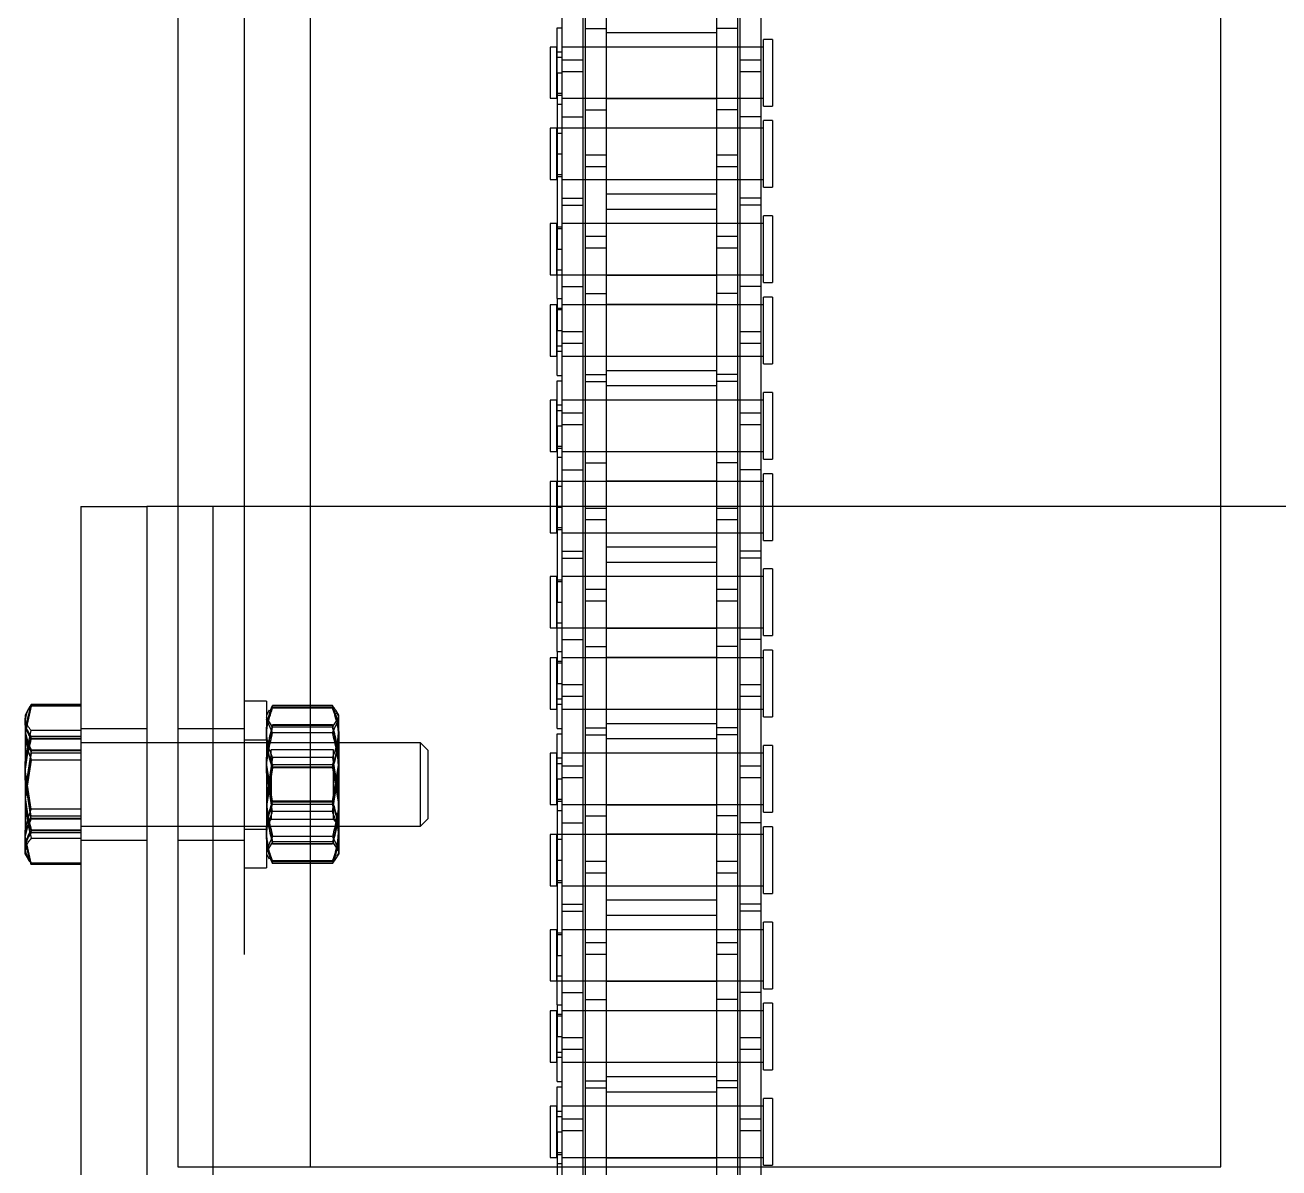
# Model space of a CAD drawing. Header units: metres. Extents: x 0 to 63075, y 0 to 44550.
# Drawn here: x 14089.6 to 14179.8, y 27410.3 to 27492.5 of the extents above; entities that cross this region are included whole.
import ezdxf

# ---------------------------------------------------------------- set-up
doc = ezdxf.new("R2010")
doc.units = ezdxf.units.M
doc.header["$LTSCALE"] = 75
doc.linetypes.add('HIDDEN2', pattern=[4.7625, 3.175, -1.5875])
for name, color, linetype in [('SDM', 7, 'Continuous'), ('SL4', 4, 'Continuous'), ('ST1', 7, 'HIDDEN2')]:
    doc.layers.add(name, color=color, linetype=linetype)

# ---------------------------------------------------------------- blocks, each defined once
blk = doc.blocks.new('A$Ca53c419a')
at = {"layer": 'SL4'}
for p, q in [((1031.507, 502.762), (1031.507, 506.316)), ((1031.53, 506.316), (1031.683, 506.355)), ((1031.53, 502.762), (1031.53, 506.316)), ((1031.62, 506.316), (1033.561, 506.763)), ((1032.023, 506.567), (1031.62, 506.316)), ((1031.62, 502.762), (1031.62, 506.316)), ((1032.012, 506.618), (1031.825, 506.51)), ((1032.263, 506.763), (1032.012, 506.618)), ((1032.263, 506.763), (1033.561, 506.763)), ((1038.322, 506.763), (1033.561, 506.763)), ((1035.501, 506.316), (1038.322, 506.763)), ((1035.501, 502.762), (1035.501, 506.316)), ((1042.024, 506.763), (1038.322, 506.763)), ((1041.143, 502.762), (1041.143, 506.316)), ((1042.263, 506.763), (1042.024, 506.763)), ((1042.513, 506.618), (1042.263, 506.763)), ((1042.7, 506.51), (1042.513, 506.618)), ((1042.801, 506.452), (1042.7, 506.51)), ((1042.905, 502.762), (1042.905, 506.316)), ((1042.995, 502.762), (1042.995, 506.316)), ((1043.018, 502.762), (1043.018, 506.316)), ((1057.263, 502.762), (957.263, 502.762)), ((1057.263, 502.762), (1057.263, 498)), ((1057.263, 498), (957.263, 498)), ((1034.263, 498), (1034.263, 495.765)), ((1040.263, 495.765), (1040.263, 498)), ((1057.263, 495.765), (1057.263, 498)), ((2334.737, 495.765), (1009.762, 495.765)), ((1009.762, 495.765), (1009.762, 486.24)), ((1004.763, 493.237), (1009.762, 493.237)), ((1009.762, 486.24), (2334.737, 486.24)), ((1009.762, 486.24), (1009.762, 420.765)), ((1009.762, 468.489), (1004.763, 468.489)), ((1009.762, 468.157), (1009.102, 468.157)), ((1009.762, 466.485), (1006.357, 466.485)), ((1009.762, 466.637), (1009.102, 466.637)), ((1009.762, 464.965), (1006.357, 464.965)), ((1009.762, 457.035), (1006.357, 457.035)), ((1009.762, 455.515), (1006.357, 455.515)), ((1009.762, 455.363), (1009.102, 455.363)), ((1009.762, 453.843), (1009.102, 453.843)), ((1009.762, 420.765), (2334.737, 420.765)), ((1057.263, 281.235), (1057.263, 420.765))]:
    blk.add_line(p, q, dxfattribs=at)
for points, knots in [([(1033.561, 506.763), (1033.607, 506.762), (1034.262, 506.756), (1034.904, 506.528), (1035.501, 506.316)], [0, 0, 0, 0, 0.070201, 1, 1, 1, 1]), ([(1038.322, 506.763), (1038.389, 506.762), (1039.342, 506.756), (1040.275, 506.528), (1041.143, 506.316)], [0, 0, 0, 0, 0.070201, 1, 1, 1, 1]), ([(1041.143, 506.316), (1041.367, 506.499), (1041.657, 506.736), (1041.955, 506.758), (1042.024, 506.763)], [0, 0, 0, 0, 0.768151, 1, 1, 1, 1]), ([(1042.024, 506.763), (1042.259, 506.706), (1042.558, 506.635), (1042.844, 506.372), (1042.905, 506.316)], [0, 0, 0, 0, 0.788999, 1, 1, 1, 1])]:
    blk.add_open_spline(points, degree=3, knots=knots, dxfattribs=at)
at = {"layer": 'ST1'}
for p, q in [((1031.507, 506.316), (1033.144, 506.763)), ((1031.744, 506.421), (1031.507, 506.316)), ((1031.512, 506.316), (1033.171, 506.763)), ((1031.512, 502.762), (1031.512, 506.316)), ((1031.842, 506.467), (1031.53, 506.316)), ((1031.683, 506.355), (1033.262, 506.763)), ((1031.825, 506.51), (1031.724, 506.452)), ((1033.382, 502.762), (1033.382, 506.316)), ((1033.798, 502.762), (1033.798, 506.316)), ((1033.943, 502.762), (1033.943, 506.316)), ((1033.989, 502.762), (1033.989, 506.316)), ((1034.78, 506.316), (1037.658, 506.763)), ((1034.78, 502.762), (1034.78, 506.316)), ((1034.831, 506.316), (1037.706, 506.763)), ((1034.831, 502.762), (1034.831, 506.316)), ((1034.995, 506.316), (1037.861, 506.763)), ((1034.995, 502.762), (1034.995, 506.316)), ((1039.024, 506.316), (1036.203, 506.763)), ((1039.53, 506.316), (1036.664, 506.763)), ((1039.694, 506.316), (1036.819, 506.763)), ((1039.745, 506.316), (1036.867, 506.763)), ((1039.024, 502.762), (1039.024, 506.316)), ((1039.53, 502.762), (1039.53, 506.316)), ((1039.694, 502.762), (1039.694, 506.316)), ((1039.745, 502.762), (1039.745, 506.316)), ((1040.536, 502.762), (1040.536, 506.316)), ((1040.582, 502.762), (1040.582, 506.316)), ((1040.727, 502.762), (1040.727, 506.316)), ((1042.905, 506.316), (1040.964, 506.763)), ((1042.995, 506.316), (1041.262, 506.763)), ((1043.013, 506.316), (1041.354, 506.763)), ((1043.018, 506.316), (1041.381, 506.763)), ((1043.013, 502.762), (1043.013, 506.316)), ((1033.262, 502.762), (1033.262, 498)), ((1034.263, 502.762), (1034.263, 498)), ((1040.263, 498), (1040.263, 502.762)), ((1041.262, 498), (1041.262, 502.762)), ((1033.262, 495.765), (1033.262, 491.003)), ((1034.263, 495.765), (1034.263, 478.317)), ((1040.263, 478.317), (1040.263, 495.765)), ((1041.262, 491.003), (1041.262, 495.765)), ((1057.263, 493.237), (1057.263, 495.765)), ((957.263, 493.237), (1057.263, 493.237)), ((1009.762, 493.237), (1057.263, 493.237)), ((1057.263, 420.765), (1057.263, 493.237)), ((2334.737, 491.003), (1009.762, 491.003)), ((1031.263, 491.003), (1031.263, 489.403)), ((1034.062, 491.003), (1034.062, 489.403)), ((1040.463, 489.403), (1040.463, 491.003)), ((1043.263, 489.403), (1043.263, 491.003)), ((1042.976, 489.403), (1031.263, 489.403)), ((1031.95, 489.137), (1031.582, 488.956)), ((1031.582, 484.649), (1031.582, 488.956)), ((1031.703, 484.649), (1031.703, 488.956)), ((1031.754, 484.649), (1031.754, 488.956)), ((1031.771, 484.649), (1031.771, 488.956)), ((1032.263, 489.403), (1031.914, 489.201)), ((1033.134, 488.956), (1032.418, 489.403)), ((1033.529, 488.956), (1032.556, 489.403)), ((1032.973, 484.649), (1032.973, 488.956)), ((1033.011, 484.649), (1033.011, 488.956)), ((1033.134, 484.649), (1033.134, 488.956)), ((1033.529, 484.649), (1033.529, 488.956)), ((1034.263, 489.403), (1034.763, 489.052)), ((1039.17, 489.052), (1034.763, 489.052)), ((1034.763, 489.052), (1034.763, 484.578)), ((1035.315, 488.956), (1038.155, 489.403)), ((1035.315, 484.649), (1035.315, 488.956)), ((1038.464, 488.956), (1035.718, 489.403)), ((1038.519, 488.956), (1035.765, 489.403)), ((1035.832, 488.956), (1038.612, 489.403)), ((1035.832, 484.649), (1035.832, 488.956)), ((1038.693, 488.956), (1035.913, 489.403)), ((1036.006, 488.956), (1038.76, 489.403)), ((1036.006, 484.649), (1036.006, 488.956)), ((1036.061, 488.956), (1038.807, 489.403)), ((1036.061, 484.649), (1036.061, 488.956)), ((1039.21, 488.956), (1036.37, 489.403)), ((1038.464, 484.649), (1038.464, 488.956)), ((1038.519, 484.649), (1038.519, 488.956)), ((1038.693, 484.649), (1038.693, 488.956)), ((1039.17, 489.052), (1039.763, 489.052)), ((1039.21, 484.649), (1039.21, 488.956)), ((1039.763, 484.578), (1039.763, 489.052)), ((1040.996, 488.956), (1041.969, 489.403)), ((1040.996, 484.649), (1040.996, 488.956)), ((1041.391, 488.956), (1042.107, 489.403)), ((1041.391, 484.649), (1041.391, 488.956)), ((1041.514, 484.649), (1041.514, 488.956)), ((1041.552, 484.649), (1041.552, 488.956)), ((1042.611, 489.201), (1042.263, 489.403)), ((1042.575, 489.137), (1042.943, 488.956)), ((1042.754, 484.649), (1042.754, 488.956)), ((1042.771, 484.649), (1042.771, 488.956)), ((1042.822, 484.649), (1042.822, 488.956)), ((1042.943, 484.649), (1042.943, 488.956)), ((1043.263, 489.403), (1042.976, 489.403)), ((1009.762, 486.24), (2334.737, 486.24)), ((1031.914, 484.404), (1032.263, 484.203)), ((1033.134, 484.649), (1032.418, 484.203)), ((1033.529, 484.649), (1032.556, 484.203)), ((1034.763, 484.578), (1034.263, 484.228)), ((1034.763, 484.578), (1039.763, 484.578)), ((1035.315, 484.649), (1038.155, 484.203)), ((1038.464, 484.649), (1035.718, 484.203)), ((1038.519, 484.649), (1035.765, 484.203)), ((1035.832, 484.649), (1038.612, 484.203)), ((1038.693, 484.649), (1035.913, 484.203)), ((1036.006, 484.649), (1038.76, 484.203)), ((1036.061, 484.649), (1038.807, 484.203)), ((1039.21, 484.649), (1036.37, 484.203)), ((1040.996, 484.649), (1041.969, 484.203)), ((1041.391, 484.649), (1042.107, 484.203)), ((1042.263, 484.203), (1042.611, 484.404)), ((1032.556, 484.203), (1032.263, 484.203)), ((1036.37, 484.203), (1032.556, 484.203)), ((1034.263, 484.228), (1039.551, 484.228)), ((1034.263, 484.228), (1034.263, 484.203)), ((1041.077, 484.203), (1036.37, 484.203)), ((1039.551, 484.228), (1040.263, 484.228)), ((1040.263, 484.203), (1040.263, 484.228)), ((1041.077, 484.203), (1042.263, 484.203)), ((1034.263, 478.317), (1040.263, 478.317)), ((1034.263, 478.317), (1034.817, 477.763)), ((1039.708, 477.763), (1040.263, 478.317)), ((1034.817, 477.763), (1039.708, 477.763)), ((1014.122, 469), (1010.432, 469)), ((1010.432, 469), (1010.432, 468.526)), ((1014.122, 468.526), (1014.122, 469)), ((1020.974, 469), (1017.284, 469)), ((1017.284, 469), (1017.284, 468.526)), ((1020.974, 468.526), (1020.974, 469)), ((1026.822, 469), (1023.132, 469)), ((1023.132, 469), (1023.132, 468.526)), ((1026.822, 468.526), (1026.822, 469)), ((1033.674, 469), (1029.984, 469)), ((1029.984, 469), (1029.984, 468.526)), ((1033.674, 468.526), (1033.674, 469)), ((1039.522, 469), (1035.832, 469)), ((1035.832, 469), (1035.832, 468.526)), ((1039.522, 468.526), (1039.522, 469)), ((1046.374, 469), (1042.684, 469)), ((1042.684, 469), (1042.684, 468.526)), ((1046.374, 468.526), (1046.374, 469)), ((1052.222, 469), (1048.532, 469)), ((1048.532, 469), (1048.532, 468.526)), ((1052.222, 468.526), (1052.222, 469)), ((1059.074, 469), (1055.384, 469)), ((1055.384, 469), (1055.384, 468.526)), ((1059.074, 468.526), (1059.074, 469)), ((1064.922, 469), (1061.232, 469)), ((1061.232, 469), (1061.232, 468.526)), ((1064.922, 468.526), (1064.922, 469)), ((1071.774, 469), (1068.084, 469)), ((1068.084, 469), (1068.084, 468.526)), ((1071.774, 468.526), (1071.774, 469)), ((1077.622, 469), (1073.932, 469)), ((1073.932, 469), (1073.932, 468.526)), ((1077.622, 468.526), (1077.622, 469)), ((1084.474, 469), (1080.784, 469)), ((1080.784, 469), (1080.784, 468.526)), ((1084.474, 468.526), (1084.474, 469)), ((1090.322, 469), (1086.632, 469)), ((1086.632, 469), (1086.632, 468.526)), ((1090.322, 468.526), (1090.322, 469)), ((1012.277, 468.489), (1009.762, 468.489)), ((1018.197, 468.157), (1009.762, 468.157)), ((1009.981, 468.157), (1009.981, 468.489)), ((1010.432, 468.526), (1014.122, 468.526)), ((1010.432, 468.157), (1010.432, 466.637)), ((1010.432, 468.157), (1010.432, 453.659)), ((1010.658, 468.489), (1010.658, 468.157)), ((1010.801, 468.526), (1010.801, 468.157)), ((1012.277, 468.489), (1012.277, 468.157)), ((1012.277, 468.489), (1015.508, 468.489)), ((1012.349, 466.637), (1012.349, 468.157)), ((1013.209, 468.157), (1013.209, 466.637)), ((1013.384, 468.489), (1013.384, 468.157)), ((1013.753, 468.157), (1013.753, 468.526)), ((1014.122, 466.637), (1014.122, 468.157)), ((1014.122, 453.659), (1014.122, 468.157)), ((1015.508, 468.489), (1015.508, 468.157)), ((1015.898, 468.489), (1015.898, 468.157)), ((1015.898, 468.489), (1019.129, 468.489)), ((1017.284, 468.526), (1020.974, 468.526)), ((1017.284, 468.157), (1017.284, 466.637)), ((1017.284, 468.157), (1017.284, 453.659)), ((1017.653, 468.526), (1017.653, 468.157)), ((1018.022, 468.489), (1018.022, 468.157)), ((1019.057, 468.157), (1018.197, 468.157)), ((1018.197, 466.637), (1018.197, 468.157)), ((1028.152, 468.157), (1019.057, 468.157)), ((1019.057, 468.157), (1019.057, 466.637)), ((1019.129, 468.489), (1019.129, 468.157)), ((1021.425, 468.489), (1019.129, 468.489)), ((1020.605, 468.157), (1020.605, 468.526)), ((1020.748, 468.489), (1020.748, 468.157)), ((1020.974, 466.637), (1020.974, 468.157)), ((1020.974, 453.659), (1020.974, 468.157)), ((1021.425, 468.489), (1024.977, 468.489)), ((1021.425, 468.489), (1021.425, 468.157)), ((1022.304, 468.157), (1022.304, 466.637)), ((1023.132, 468.526), (1026.822, 468.526)), ((1023.132, 468.489), (1023.132, 466.637)), ((1023.132, 468.157), (1023.132, 453.659)), ((1023.501, 468.526), (1023.501, 468.157)), ((1024.977, 468.489), (1024.977, 468.157)), ((1037.677, 468.489), (1024.977, 468.489)), ((1026.453, 468.157), (1026.453, 468.526)), ((1026.596, 468.489), (1026.596, 468.157)), ((1026.822, 466.637), (1026.822, 468.157)), ((1026.822, 453.659), (1026.822, 468.157)), ((1028.152, 468.157), (1028.152, 466.637)), ((1034.502, 468.157), (1028.152, 468.157)), ((1028.654, 468.157), (1028.654, 466.637)), ((1029.984, 468.526), (1033.674, 468.526)), ((1029.984, 468.157), (1029.984, 466.637)), ((1029.984, 468.157), (1029.984, 453.659)), ((1030.21, 468.489), (1030.21, 468.157)), ((1030.353, 468.526), (1030.353, 468.157)), ((1031.829, 468.489), (1031.829, 468.157)), ((1033.305, 468.157), (1033.305, 468.526)), ((1033.674, 466.637), (1033.674, 468.489)), ((1033.674, 453.659), (1033.674, 468.157)), ((1034.502, 468.157), (1034.502, 466.637)), ((1043.597, 468.157), (1034.502, 468.157)), ((1035.381, 468.157), (1035.381, 468.489)), ((1035.832, 468.526), (1039.522, 468.526)), ((1035.832, 468.157), (1035.832, 466.637)), ((1035.832, 468.157), (1035.832, 453.659)), ((1036.058, 468.489), (1036.058, 468.157)), ((1036.201, 468.526), (1036.201, 468.157)), ((1037.677, 468.489), (1037.677, 468.157)), ((1037.677, 468.489), (1040.908, 468.489)), ((1037.749, 466.637), (1037.749, 468.157)), ((1038.609, 468.157), (1038.609, 466.637)), ((1038.784, 468.489), (1038.784, 468.157)), ((1039.153, 468.157), (1039.153, 468.526)), ((1039.522, 466.637), (1039.522, 468.157)), ((1039.522, 453.659), (1039.522, 468.157)), ((1040.908, 468.489), (1040.908, 468.157)), ((1041.298, 468.489), (1041.298, 468.157)), ((1041.298, 468.489), (1044.529, 468.489)), ((1042.684, 468.526), (1046.374, 468.526)), ((1042.684, 468.157), (1042.684, 466.637)), ((1042.684, 468.157), (1042.684, 453.659)), ((1043.053, 468.526), (1043.053, 468.157)), ((1043.422, 468.489), (1043.422, 468.157)), ((1044.457, 468.157), (1043.597, 468.157)), ((1043.597, 466.637), (1043.597, 468.157)), ((1053.552, 468.157), (1044.457, 468.157)), ((1044.457, 468.157), (1044.457, 466.637)), ((1044.529, 468.489), (1044.529, 468.157)), ((1046.825, 468.489), (1044.529, 468.489)), ((1046.005, 468.157), (1046.005, 468.526)), ((1046.148, 468.489), (1046.148, 468.157)), ((1046.374, 466.637), (1046.374, 468.157)), ((1046.374, 453.659), (1046.374, 468.157)), ((1046.825, 468.489), (1050.377, 468.489)), ((1046.825, 468.489), (1046.825, 468.157)), ((1047.704, 468.157), (1047.704, 466.637)), ((1048.532, 468.526), (1052.222, 468.526)), ((1048.532, 468.489), (1048.532, 466.637)), ((1048.532, 468.157), (1048.532, 453.659)), ((1048.901, 468.526), (1048.901, 468.157)), ((1050.377, 468.489), (1050.377, 468.157)), ((1063.077, 468.489), (1050.377, 468.489)), ((1051.853, 468.157), (1051.853, 468.526)), ((1051.996, 468.489), (1051.996, 468.157)), ((1052.222, 466.637), (1052.222, 468.157)), ((1052.222, 453.659), (1052.222, 468.157)), ((1053.552, 468.157), (1053.552, 466.637)), ((1059.902, 468.157), (1053.552, 468.157)), ((1054.054, 468.157), (1054.054, 466.637)), ((1055.384, 468.526), (1059.074, 468.526)), ((1055.384, 468.157), (1055.384, 466.637)), ((1055.384, 468.157), (1055.384, 453.659)), ((1055.61, 468.489), (1055.61, 468.157)), ((1055.753, 468.526), (1055.753, 468.157)), ((1057.229, 468.489), (1057.229, 468.157)), ((1058.705, 468.157), (1058.705, 468.526)), ((1059.074, 466.637), (1059.074, 468.489)), ((1059.074, 453.659), (1059.074, 468.157)), ((1059.902, 468.157), (1059.902, 466.637)), ((1068.997, 468.157), (1059.902, 468.157)), ((1060.781, 468.157), (1060.781, 468.489)), ((1061.232, 468.526), (1064.922, 468.526)), ((1061.232, 468.157), (1061.232, 466.637)), ((1061.232, 468.157), (1061.232, 453.659)), ((1061.458, 468.489), (1061.458, 468.157)), ((1061.601, 468.526), (1061.601, 468.157)), ((1063.077, 468.489), (1063.077, 468.157)), ((1063.077, 468.489), (1066.308, 468.489)), ((1063.149, 466.637), (1063.149, 468.157)), ((1064.009, 468.157), (1064.009, 466.637)), ((1064.184, 468.489), (1064.184, 468.157)), ((1064.553, 468.157), (1064.553, 468.526)), ((1064.922, 466.637), (1064.922, 468.157)), ((1064.922, 453.659), (1064.922, 468.157)), ((1066.308, 468.489), (1066.308, 468.157)), ((1066.698, 468.489), (1066.698, 468.157)), ((1066.698, 468.489), (1069.929, 468.489)), ((1068.084, 468.526), (1071.774, 468.526)), ((1068.084, 468.157), (1068.084, 466.637)), ((1068.084, 468.157), (1068.084, 453.659)), ((1068.453, 468.526), (1068.453, 468.157)), ((1068.822, 468.489), (1068.822, 468.157)), ((1069.857, 468.157), (1068.997, 468.157)), ((1068.997, 466.637), (1068.997, 468.157)), ((1078.952, 468.157), (1069.857, 468.157)), ((1069.857, 468.157), (1069.857, 466.637)), ((1069.929, 468.489), (1069.929, 468.157)), ((1072.225, 468.489), (1069.929, 468.489)), ((1071.405, 468.157), (1071.405, 468.526)), ((1071.548, 468.489), (1071.548, 468.157)), ((1071.774, 466.637), (1071.774, 468.157)), ((1071.774, 453.659), (1071.774, 468.157)), ((1072.225, 468.489), (1075.777, 468.489)), ((1072.225, 468.489), (1072.225, 468.157)), ((1073.104, 468.157), (1073.104, 466.637)), ((1073.932, 468.526), (1077.622, 468.526)), ((1073.932, 468.489), (1073.932, 466.637)), ((1073.932, 468.157), (1073.932, 453.659)), ((1074.301, 468.526), (1074.301, 468.157)), ((1075.777, 468.489), (1075.777, 468.157)), ((1088.477, 468.489), (1075.777, 468.489)), ((1077.253, 468.157), (1077.253, 468.526)), ((1077.396, 468.489), (1077.396, 468.157)), ((1077.622, 466.637), (1077.622, 468.157)), ((1077.622, 453.659), (1077.622, 468.157)), ((1078.952, 468.157), (1078.952, 466.637)), ((1085.302, 468.157), (1078.952, 468.157)), ((1079.454, 468.157), (1079.454, 466.637)), ((1080.784, 468.526), (1084.474, 468.526)), ((1080.784, 468.157), (1080.784, 466.637)), ((1080.784, 468.157), (1080.784, 453.659)), ((1081.01, 468.489), (1081.01, 468.157)), ((1081.153, 468.526), (1081.153, 468.157)), ((1082.629, 468.489), (1082.629, 468.157)), ((1084.105, 468.157), (1084.105, 468.526)), ((1084.474, 466.637), (1084.474, 468.489)), ((1084.474, 453.659), (1084.474, 468.157)), ((1085.302, 468.157), (1085.302, 466.637)), ((1094.397, 468.157), (1085.302, 468.157)), ((1086.181, 468.157), (1086.181, 468.489)), ((1086.632, 468.526), (1090.322, 468.526)), ((1086.632, 468.157), (1086.632, 466.637)), ((1086.632, 468.157), (1086.632, 453.659)), ((1086.858, 468.489), (1086.858, 468.157)), ((1087.001, 468.526), (1087.001, 468.157)), ((1088.477, 468.489), (1088.477, 468.157)), ((1088.477, 468.489), (1091.708, 468.489)), ((1088.549, 466.637), (1088.549, 468.157)), ((1089.409, 468.157), (1089.409, 466.637)), ((1089.584, 468.489), (1089.584, 468.157)), ((1089.953, 468.157), (1089.953, 468.526)), ((1090.322, 466.637), (1090.322, 468.157)), ((1090.322, 453.659), (1090.322, 468.157)), ((1091.708, 468.489), (1091.708, 468.157)), ((1018.197, 466.637), (1009.762, 466.637)), ((1015.452, 466.485), (1009.762, 466.485)), ((1010.432, 466.485), (1010.432, 464.965)), ((1014.122, 464.965), (1014.122, 466.485)), ((1015.452, 466.485), (1015.452, 464.965)), ((1021.802, 466.485), (1015.452, 466.485)), ((1015.954, 466.485), (1015.954, 464.965)), ((1017.284, 466.485), (1017.284, 464.965)), ((1019.057, 466.637), (1018.197, 466.637)), ((1028.152, 466.637), (1019.057, 466.637)), ((1020.974, 464.965), (1020.974, 466.485)), ((1021.802, 466.485), (1021.802, 464.965)), ((1030.897, 466.485), (1021.802, 466.485)), ((1023.132, 466.485), (1023.132, 464.965)), ((1025.049, 464.965), (1025.049, 466.485)), ((1025.909, 466.485), (1025.909, 464.965)), ((1026.822, 464.965), (1026.822, 466.485)), ((1034.502, 466.637), (1028.152, 466.637)), ((1029.984, 466.485), (1029.984, 464.965)), ((1031.757, 466.485), (1030.897, 466.485)), ((1030.897, 464.965), (1030.897, 466.485)), ((1040.852, 466.485), (1031.757, 466.485)), ((1031.757, 466.485), (1031.757, 464.965)), ((1033.674, 464.965), (1033.674, 466.485)), ((1043.597, 466.637), (1034.502, 466.637)), ((1035.004, 466.485), (1035.004, 464.965)), ((1035.832, 466.485), (1035.832, 464.965)), ((1039.522, 464.965), (1039.522, 466.485)), ((1040.852, 466.485), (1040.852, 464.965)), ((1047.202, 466.485), (1040.852, 466.485)), ((1041.354, 466.485), (1041.354, 464.965)), ((1042.684, 466.485), (1042.684, 464.965)), ((1044.457, 466.637), (1043.597, 466.637)), ((1053.552, 466.637), (1044.457, 466.637)), ((1046.374, 464.965), (1046.374, 466.485)), ((1047.202, 466.485), (1047.202, 464.965)), ((1056.297, 466.485), (1047.202, 466.485)), ((1048.532, 466.485), (1048.532, 464.965)), ((1050.449, 464.965), (1050.449, 466.485)), ((1051.309, 466.485), (1051.309, 464.965)), ((1052.222, 464.965), (1052.222, 466.485)), ((1059.902, 466.637), (1053.552, 466.637)), ((1055.384, 466.485), (1055.384, 464.965)), ((1057.157, 466.485), (1056.297, 466.485)), ((1056.297, 464.965), (1056.297, 466.485)), ((1066.252, 466.485), (1057.157, 466.485)), ((1057.157, 466.485), (1057.157, 464.965)), ((1059.074, 464.965), (1059.074, 466.485)), ((1068.997, 466.637), (1059.902, 466.637)), ((1060.404, 466.485), (1060.404, 464.965)), ((1061.232, 466.485), (1061.232, 464.965)), ((1064.922, 464.965), (1064.922, 466.485)), ((1066.252, 466.485), (1066.252, 464.965)), ((1072.602, 466.485), (1066.252, 466.485)), ((1066.754, 466.485), (1066.754, 464.965)), ((1068.084, 466.485), (1068.084, 464.965)), ((1069.857, 466.637), (1068.997, 466.637)), ((1078.952, 466.637), (1069.857, 466.637)), ((1071.774, 464.965), (1071.774, 466.485)), ((1072.602, 466.485), (1072.602, 464.965)), ((1081.697, 466.485), (1072.602, 466.485)), ((1073.932, 466.485), (1073.932, 464.965)), ((1075.849, 464.965), (1075.849, 466.485)), ((1076.709, 466.485), (1076.709, 464.965)), ((1077.622, 464.965), (1077.622, 466.485)), ((1085.302, 466.637), (1078.952, 466.637)), ((1080.784, 466.485), (1080.784, 464.965)), ((1082.557, 466.485), (1081.697, 466.485)), ((1081.697, 464.965), (1081.697, 466.485)), ((1091.652, 466.485), (1082.557, 466.485)), ((1082.557, 466.485), (1082.557, 464.965)), ((1084.474, 464.965), (1084.474, 466.485)), ((1094.397, 466.637), (1085.302, 466.637)), ((1085.804, 466.485), (1085.804, 464.965)), ((1086.632, 466.485), (1086.632, 464.965)), ((1090.322, 464.965), (1090.322, 466.485)), ((1091.652, 466.485), (1091.652, 464.965)), ((1098.002, 466.485), (1091.652, 466.485)), ((1015.452, 464.965), (1009.762, 464.965)), ((1010.389, 457.035), (1010.389, 464.965)), ((1010.432, 464.965), (1010.432, 457.035)), ((1014.122, 457.035), (1014.122, 464.965)), ((1015.169, 464.965), (1015.169, 457.035)), ((1021.802, 464.965), (1015.452, 464.965)), ((1016.237, 457.035), (1016.237, 464.965)), ((1017.284, 464.965), (1017.284, 457.035)), ((1020.974, 457.035), (1020.974, 464.965)), ((1021.017, 464.965), (1021.017, 457.035)), ((1030.897, 464.965), (1021.802, 464.965)), ((1023.089, 457.035), (1023.089, 464.965)), ((1023.132, 464.965), (1023.132, 457.035)), ((1026.822, 457.035), (1026.822, 464.965)), ((1027.869, 464.965), (1027.869, 457.035)), ((1028.937, 457.035), (1028.937, 464.965)), ((1029.984, 464.965), (1029.984, 457.035)), ((1031.757, 464.965), (1030.897, 464.965)), ((1040.852, 464.965), (1031.757, 464.965)), ((1033.674, 457.035), (1033.674, 464.965)), ((1033.717, 464.965), (1033.717, 457.035)), ((1035.789, 457.035), (1035.789, 464.965)), ((1035.832, 464.965), (1035.832, 457.035)), ((1039.522, 457.035), (1039.522, 464.965)), ((1040.569, 464.965), (1040.569, 457.035)), ((1047.202, 464.965), (1040.852, 464.965)), ((1041.637, 457.035), (1041.637, 464.965)), ((1042.684, 464.965), (1042.684, 457.035)), ((1046.374, 457.035), (1046.374, 464.965)), ((1046.417, 464.965), (1046.417, 457.035)), ((1056.297, 464.965), (1047.202, 464.965)), ((1048.489, 457.035), (1048.489, 464.965)), ((1048.532, 464.965), (1048.532, 457.035)), ((1052.222, 457.035), (1052.222, 464.965)), ((1053.269, 464.965), (1053.269, 457.035)), ((1054.337, 457.035), (1054.337, 464.965)), ((1055.384, 464.965), (1055.384, 457.035)), ((1057.157, 464.965), (1056.297, 464.965)), ((1066.252, 464.965), (1057.157, 464.965)), ((1059.074, 457.035), (1059.074, 464.965)), ((1059.117, 464.965), (1059.117, 457.035)), ((1061.189, 457.035), (1061.189, 464.965)), ((1061.232, 464.965), (1061.232, 457.035)), ((1064.922, 457.035), (1064.922, 464.965)), ((1065.969, 464.965), (1065.969, 457.035)), ((1072.602, 464.965), (1066.252, 464.965)), ((1067.037, 457.035), (1067.037, 464.965)), ((1068.084, 464.965), (1068.084, 457.035)), ((1071.774, 457.035), (1071.774, 464.965)), ((1071.817, 464.965), (1071.817, 457.035)), ((1081.697, 464.965), (1072.602, 464.965)), ((1073.889, 457.035), (1073.889, 464.965)), ((1073.932, 464.965), (1073.932, 457.035)), ((1077.622, 457.035), (1077.622, 464.965)), ((1078.669, 464.965), (1078.669, 457.035)), ((1079.737, 457.035), (1079.737, 464.965)), ((1080.784, 464.965), (1080.784, 457.035)), ((1082.557, 464.965), (1081.697, 464.965)), ((1091.652, 464.965), (1082.557, 464.965)), ((1084.474, 457.035), (1084.474, 464.965)), ((1084.517, 464.965), (1084.517, 457.035)), ((1086.589, 457.035), (1086.589, 464.965)), ((1086.632, 464.965), (1086.632, 457.035)), ((1090.322, 457.035), (1090.322, 464.965)), ((1091.369, 464.965), (1091.369, 457.035)), ((1098.002, 464.965), (1091.652, 464.965)), ((1015.452, 457.035), (1009.762, 457.035)), ((1010.432, 457.035), (1010.432, 455.515)), ((1014.122, 455.515), (1014.122, 457.035)), ((1015.452, 455.515), (1015.452, 457.035)), ((1021.802, 457.035), (1015.452, 457.035)), ((1015.954, 455.515), (1015.954, 457.035)), ((1017.284, 457.035), (1017.284, 455.515)), ((1020.974, 455.515), (1020.974, 457.035)), ((1021.802, 455.515), (1021.802, 457.035)), ((1030.897, 457.035), (1021.802, 457.035)), ((1023.132, 457.035), (1023.132, 455.515)), ((1025.049, 455.515), (1025.049, 457.035)), ((1025.909, 457.035), (1025.909, 455.515)), ((1026.822, 455.515), (1026.822, 457.035)), ((1029.984, 457.035), (1029.984, 455.515)), ((1031.757, 457.035), (1030.897, 457.035)), ((1030.897, 455.515), (1030.897, 457.035)), ((1040.852, 457.035), (1031.757, 457.035)), ((1031.757, 457.035), (1031.757, 455.515)), ((1033.674, 455.515), (1033.674, 457.035)), ((1035.004, 455.515), (1035.004, 457.035)), ((1035.832, 457.035), (1035.832, 455.515)), ((1039.522, 455.515), (1039.522, 457.035)), ((1040.852, 455.515), (1040.852, 457.035)), ((1047.202, 457.035), (1040.852, 457.035)), ((1041.354, 455.515), (1041.354, 457.035)), ((1042.684, 457.035), (1042.684, 455.515)), ((1046.374, 455.515), (1046.374, 457.035)), ((1047.202, 455.515), (1047.202, 457.035)), ((1056.297, 457.035), (1047.202, 457.035)), ((1048.532, 457.035), (1048.532, 455.515)), ((1050.449, 455.515), (1050.449, 457.035)), ((1051.309, 457.035), (1051.309, 455.515)), ((1052.222, 455.515), (1052.222, 457.035)), ((1055.384, 457.035), (1055.384, 455.515)), ((1057.157, 457.035), (1056.297, 457.035)), ((1056.297, 455.515), (1056.297, 457.035)), ((1066.252, 457.035), (1057.157, 457.035)), ((1057.157, 457.035), (1057.157, 455.515)), ((1059.074, 455.515), (1059.074, 457.035)), ((1060.404, 455.515), (1060.404, 457.035)), ((1061.232, 457.035), (1061.232, 455.515)), ((1064.922, 455.515), (1064.922, 457.035)), ((1066.252, 455.515), (1066.252, 457.035)), ((1072.602, 457.035), (1066.252, 457.035)), ((1066.754, 455.515), (1066.754, 457.035)), ((1068.084, 457.035), (1068.084, 455.515)), ((1071.774, 455.515), (1071.774, 457.035)), ((1072.602, 455.515), (1072.602, 457.035)), ((1081.697, 457.035), (1072.602, 457.035)), ((1073.932, 457.035), (1073.932, 455.515)), ((1075.849, 455.515), (1075.849, 457.035)), ((1076.709, 457.035), (1076.709, 455.515)), ((1077.622, 455.515), (1077.622, 457.035)), ((1080.784, 457.035), (1080.784, 455.515)), ((1082.557, 457.035), (1081.697, 457.035)), ((1081.697, 455.515), (1081.697, 457.035)), ((1091.652, 457.035), (1082.557, 457.035)), ((1082.557, 457.035), (1082.557, 455.515)), ((1084.474, 455.515), (1084.474, 457.035)), ((1085.804, 455.515), (1085.804, 457.035)), ((1086.632, 457.035), (1086.632, 455.515)), ((1090.322, 455.515), (1090.322, 457.035)), ((1091.652, 455.515), (1091.652, 457.035)), ((1098.002, 457.035), (1091.652, 457.035)), ((1015.452, 455.515), (1009.762, 455.515)), ((1021.802, 455.515), (1015.452, 455.515)), ((1030.897, 455.515), (1021.802, 455.515)), ((1031.757, 455.515), (1030.897, 455.515)), ((1040.852, 455.515), (1031.757, 455.515)), ((1047.202, 455.515), (1040.852, 455.515)), ((1056.297, 455.515), (1047.202, 455.515)), ((1057.157, 455.515), (1056.297, 455.515)), ((1066.252, 455.515), (1057.157, 455.515)), ((1072.602, 455.515), (1066.252, 455.515)), ((1081.697, 455.515), (1072.602, 455.515)), ((1082.557, 455.515), (1081.697, 455.515)), ((1091.652, 455.515), (1082.557, 455.515)), ((1098.002, 455.515), (1091.652, 455.515)), ((1018.197, 455.363), (1009.762, 455.363)), ((1010.432, 455.363), (1010.432, 453.843)), ((1012.349, 453.843), (1012.349, 455.363)), ((1013.209, 455.363), (1013.209, 453.843)), ((1014.122, 453.843), (1014.122, 455.363)), ((1017.284, 455.363), (1017.284, 453.843)), ((1019.057, 455.363), (1018.197, 455.363)), ((1018.197, 453.843), (1018.197, 455.363)), ((1028.152, 455.363), (1019.057, 455.363)), ((1019.057, 455.363), (1019.057, 453.843)), ((1020.974, 453.843), (1020.974, 455.363)), ((1022.304, 453.843), (1022.304, 455.363)), ((1023.132, 455.363), (1023.132, 453.843)), ((1026.822, 453.843), (1026.822, 455.363)), ((1028.152, 453.843), (1028.152, 455.363)), ((1034.502, 455.363), (1028.152, 455.363)), ((1028.654, 453.843), (1028.654, 455.363)), ((1029.984, 455.363), (1029.984, 453.843)), ((1033.674, 453.843), (1033.674, 455.363)), ((1034.502, 453.843), (1034.502, 455.363)), ((1043.597, 455.363), (1034.502, 455.363)), ((1035.832, 455.363), (1035.832, 453.843)), ((1037.749, 453.843), (1037.749, 455.363)), ((1038.609, 455.363), (1038.609, 453.843)), ((1039.522, 453.843), (1039.522, 455.363)), ((1042.684, 455.363), (1042.684, 453.843)), ((1044.457, 455.363), (1043.597, 455.363)), ((1043.597, 453.843), (1043.597, 455.363)), ((1053.552, 455.363), (1044.457, 455.363)), ((1044.457, 455.363), (1044.457, 453.843)), ((1046.374, 453.843), (1046.374, 455.363)), ((1047.704, 453.843), (1047.704, 455.363)), ((1048.532, 455.363), (1048.532, 453.843)), ((1052.222, 453.843), (1052.222, 455.363)), ((1053.552, 453.843), (1053.552, 455.363)), ((1059.902, 455.363), (1053.552, 455.363)), ((1054.054, 453.843), (1054.054, 455.363)), ((1055.384, 455.363), (1055.384, 453.843)), ((1059.074, 453.843), (1059.074, 455.363)), ((1059.902, 453.843), (1059.902, 455.363)), ((1068.997, 455.363), (1059.902, 455.363)), ((1061.232, 455.363), (1061.232, 453.843)), ((1063.149, 453.843), (1063.149, 455.363)), ((1064.009, 455.363), (1064.009, 453.843)), ((1064.922, 453.843), (1064.922, 455.363)), ((1068.084, 455.363), (1068.084, 453.843)), ((1069.857, 455.363), (1068.997, 455.363)), ((1068.997, 453.843), (1068.997, 455.363)), ((1078.952, 455.363), (1069.857, 455.363)), ((1069.857, 455.363), (1069.857, 453.843)), ((1071.774, 453.843), (1071.774, 455.363)), ((1073.104, 453.843), (1073.104, 455.363)), ((1073.932, 455.363), (1073.932, 453.843)), ((1077.622, 453.843), (1077.622, 455.363)), ((1078.952, 453.843), (1078.952, 455.363)), ((1085.302, 455.363), (1078.952, 455.363)), ((1079.454, 453.843), (1079.454, 455.363)), ((1080.784, 455.363), (1080.784, 453.843)), ((1084.474, 453.843), (1084.474, 455.363)), ((1085.302, 453.843), (1085.302, 455.363)), ((1094.397, 455.363), (1085.302, 455.363)), ((1086.632, 455.363), (1086.632, 453.843)), ((1088.549, 453.843), (1088.549, 455.363)), ((1089.409, 455.363), (1089.409, 453.843)), ((1090.322, 453.843), (1090.322, 455.363)), ((1018.197, 453.843), (1009.762, 453.843)), ((1009.878, 453.659), (1014.675, 453.659)), ((1009.878, 453.659), (1009.878, 453)), ((1014.675, 453), (1014.675, 453.659)), ((1016.73, 453.659), (1021.527, 453.659)), ((1016.73, 453.659), (1016.73, 453)), ((1019.057, 453.843), (1018.197, 453.843)), ((1028.152, 453.843), (1019.057, 453.843)), ((1021.527, 453), (1021.527, 453.659)), ((1022.578, 453.659), (1027.375, 453.659)), ((1022.578, 453.659), (1022.578, 453)), ((1027.375, 453), (1027.375, 453.659)), ((1034.502, 453.843), (1028.152, 453.843)), ((1029.43, 453.659), (1034.227, 453.659)), ((1029.43, 453.659), (1029.43, 453)), ((1034.227, 453), (1034.227, 453.659)), ((1043.597, 453.843), (1034.502, 453.843)), ((1035.278, 453.659), (1040.075, 453.659)), ((1035.278, 453.659), (1035.278, 453)), ((1040.075, 453), (1040.075, 453.659)), ((1042.13, 453.659), (1046.927, 453.659)), ((1042.13, 453.659), (1042.13, 453)), ((1044.457, 453.843), (1043.597, 453.843)), ((1053.552, 453.843), (1044.457, 453.843)), ((1046.927, 453), (1046.927, 453.659)), ((1047.978, 453.659), (1052.775, 453.659)), ((1047.978, 453.659), (1047.978, 453)), ((1052.775, 453), (1052.775, 453.659)), ((1059.902, 453.843), (1053.552, 453.843)), ((1054.83, 453.659), (1059.627, 453.659)), ((1054.83, 453.659), (1054.83, 453)), ((1059.627, 453), (1059.627, 453.659)), ((1068.997, 453.843), (1059.902, 453.843)), ((1060.678, 453.659), (1065.475, 453.659)), ((1060.678, 453.659), (1060.678, 453)), ((1065.475, 453), (1065.475, 453.659)), ((1067.53, 453.659), (1072.327, 453.659)), ((1067.53, 453.659), (1067.53, 453)), ((1069.857, 453.843), (1068.997, 453.843)), ((1078.952, 453.843), (1069.857, 453.843)), ((1072.327, 453), (1072.327, 453.659)), ((1073.378, 453.659), (1078.175, 453.659)), ((1073.378, 453.659), (1073.378, 453)), ((1078.175, 453), (1078.175, 453.659)), ((1085.302, 453.843), (1078.952, 453.843)), ((1080.23, 453.659), (1085.027, 453.659)), ((1080.23, 453.659), (1080.23, 453)), ((1085.027, 453), (1085.027, 453.659)), ((1094.397, 453.843), (1085.302, 453.843)), ((1086.078, 453.659), (1090.875, 453.659)), ((1086.078, 453.659), (1086.078, 453)), ((1090.875, 453), (1090.875, 453.659)), ((1014.675, 453), (1009.878, 453)), ((1021.527, 453), (1016.73, 453)), ((1027.375, 453), (1022.578, 453)), ((1034.227, 453), (1029.43, 453)), ((1040.075, 453), (1035.278, 453)), ((1046.927, 453), (1042.13, 453)), ((1052.775, 453), (1047.978, 453)), ((1059.627, 453), (1054.83, 453)), ((1065.475, 453), (1060.678, 453)), ((1072.327, 453), (1067.53, 453)), ((1078.175, 453), (1073.378, 453)), ((1085.027, 453), (1080.23, 453)), ((1090.875, 453), (1086.078, 453))]:
    blk.add_line(p, q, dxfattribs=at)
for points, knots in [([(1032.728, 506.763), (1032.632, 506.759), (1032.308, 506.745), (1031.992, 506.562), (1031.769, 506.432)], [0, 0, 0, 0, 0.294345, 1, 1, 1, 1]), ([(1032.501, 506.763), (1032.432, 506.761), (1032.27, 506.757), (1032.113, 506.636), (1032.023, 506.567)], [0, 0, 0, 0, 0.429078, 1, 1, 1, 1]), ([(1032.748, 506.763), (1032.651, 506.761), (1032.42, 506.757), (1032.195, 506.634), (1032.064, 506.563)], [0, 0, 0, 0, 0.4221704, 1, 1, 1, 1]), ([(1032.664, 506.763), (1032.575, 506.762), (1032.404, 506.762), (1032.237, 506.666), (1032.157, 506.62)], [0, 0, 0, 0, 0.5211296, 1, 1, 1, 1]), ([(1033.382, 506.316), (1033.321, 506.372), (1033.034, 506.635), (1032.736, 506.706), (1032.501, 506.763)], [0, 0, 0, 0, 0.211001, 1, 1, 1, 1]), ([(1033.798, 506.316), (1033.72, 506.372), (1033.351, 506.635), (1032.967, 506.706), (1032.664, 506.763)], [0, 0, 0, 0, 0.211001, 1, 1, 1, 1]), ([(1033.943, 506.316), (1033.86, 506.372), (1033.464, 506.635), (1033.052, 506.706), (1032.728, 506.763)], [0, 0, 0, 0, 0.211001, 1, 1, 1, 1]), ([(1033.989, 506.316), (1033.904, 506.372), (1033.5, 506.635), (1033.08, 506.706), (1032.748, 506.763)], [0, 0, 0, 0, 0.211001, 1, 1, 1, 1]), ([(1033.144, 506.763), (1033.182, 506.762), (1033.735, 506.756), (1034.277, 506.528), (1034.78, 506.316)], [0, 0, 0, 0, 0.070201, 1, 1, 1, 1]), ([(1033.171, 506.763), (1033.211, 506.762), (1033.771, 506.756), (1034.32, 506.528), (1034.831, 506.316)], [0, 0, 0, 0, 0.070201, 1, 1, 1, 1]), ([(1033.262, 506.763), (1033.304, 506.762), (1033.888, 506.756), (1034.462, 506.528), (1034.995, 506.316)], [0, 0, 0, 0, 0.070201, 1, 1, 1, 1]), ([(1036.203, 506.763), (1036.136, 506.762), (1035.183, 506.756), (1034.25, 506.528), (1033.382, 506.316)], [0, 0, 0, 0, 0.070201, 1, 1, 1, 1]), ([(1036.664, 506.763), (1036.596, 506.762), (1035.629, 506.756), (1034.68, 506.528), (1033.798, 506.316)], [0, 0, 0, 0, 0.070201, 1, 1, 1, 1]), ([(1036.819, 506.763), (1036.751, 506.762), (1035.78, 506.756), (1034.828, 506.528), (1033.943, 506.316)], [0, 0, 0, 0, 0.070201, 1, 1, 1, 1]), ([(1036.867, 506.763), (1036.799, 506.762), (1035.827, 506.756), (1034.875, 506.528), (1033.989, 506.316)], [0, 0, 0, 0, 0.070201, 1, 1, 1, 1]), ([(1037.658, 506.763), (1037.726, 506.762), (1038.698, 506.756), (1039.65, 506.528), (1040.536, 506.316)], [0, 0, 0, 0, 0.0702006, 1, 1, 1, 1]), ([(1037.706, 506.763), (1037.774, 506.762), (1038.745, 506.756), (1039.697, 506.528), (1040.582, 506.316)], [0, 0, 0, 0, 0.0702006, 1, 1, 1, 1]), ([(1037.861, 506.763), (1037.929, 506.762), (1038.896, 506.756), (1039.845, 506.528), (1040.727, 506.316)], [0, 0, 0, 0, 0.070201, 1, 1, 1, 1]), ([(1040.964, 506.763), (1040.918, 506.762), (1040.263, 506.756), (1039.621, 506.528), (1039.024, 506.316)], [0, 0, 0, 0, 0.070201, 1, 1, 1, 1]), ([(1041.262, 506.763), (1041.221, 506.762), (1040.637, 506.756), (1040.063, 506.528), (1039.53, 506.316)], [0, 0, 0, 0, 0.070201, 1, 1, 1, 1]), ([(1041.354, 506.763), (1041.314, 506.762), (1040.754, 506.756), (1040.205, 506.528), (1039.694, 506.316)], [0, 0, 0, 0, 0.070201, 1, 1, 1, 1]), ([(1041.381, 506.763), (1041.343, 506.762), (1040.79, 506.756), (1040.248, 506.528), (1039.745, 506.316)], [0, 0, 0, 0, 0.070201, 1, 1, 1, 1]), ([(1040.536, 506.316), (1040.85, 506.499), (1041.259, 506.736), (1041.679, 506.758), (1041.777, 506.763)], [0, 0, 0, 0, 0.768151, 1, 1, 1, 1]), ([(1040.582, 506.316), (1040.89, 506.499), (1041.291, 506.736), (1041.702, 506.758), (1041.797, 506.763)], [0, 0, 0, 0, 0.768151, 1, 1, 1, 1]), ([(1040.727, 506.316), (1041.014, 506.499), (1041.388, 506.736), (1041.772, 506.758), (1041.861, 506.763)], [0, 0, 0, 0, 0.7681507, 1, 1, 1, 1]), ([(1041.777, 506.763), (1042.108, 506.706), (1042.529, 506.635), (1042.933, 506.372), (1043.018, 506.316)], [0, 0, 0, 0, 0.788999, 1, 1, 1, 1]), ([(1041.797, 506.763), (1042.123, 506.717), (1042.451, 506.67), (1042.766, 506.471), (1042.769, 506.47)], [0, 0, 0, 0, 0.993004, 1, 1, 1, 1]), ([(1041.861, 506.763), (1042.163, 506.706), (1042.547, 506.635), (1042.917, 506.372), (1042.995, 506.316)], [0, 0, 0, 0, 0.788999, 1, 1, 1, 1]), ([(1031.582, 488.956), (1031.738, 489.023), (1032.347, 489.285), (1032.979, 489.352), (1033.448, 489.403)], [0, 0, 0, 0, 0.257551, 1, 1, 1, 1]), ([(1031.703, 488.956), (1031.876, 489.023), (1032.549, 489.285), (1033.248, 489.352), (1033.767, 489.403)], [0, 0, 0, 0, 0.257551, 1, 1, 1, 1]), ([(1031.754, 488.956), (1031.933, 489.023), (1032.626, 489.285), (1033.346, 489.352), (1033.88, 489.403)], [0, 0, 0, 0, 0.257551, 1, 1, 1, 1]), ([(1031.771, 488.956), (1031.951, 489.023), (1032.65, 489.285), (1033.377, 489.352), (1033.916, 489.403)], [0, 0, 0, 0, 0.257551, 1, 1, 1, 1]), ([(1035.718, 489.403), (1035.653, 489.402), (1034.726, 489.396), (1033.818, 489.168), (1032.973, 488.956)], [0, 0, 0, 0, 0.070201, 1, 1, 1, 1]), ([(1035.765, 489.403), (1035.699, 489.402), (1034.769, 489.396), (1033.858, 489.168), (1033.011, 488.956)], [0, 0, 0, 0, 0.0702006, 1, 1, 1, 1]), ([(1035.913, 489.403), (1035.848, 489.402), (1034.909, 489.396), (1033.989, 489.168), (1033.134, 488.956)], [0, 0, 0, 0, 0.0702006, 1, 1, 1, 1]), ([(1033.448, 489.403), (1033.618, 489.396), (1034.25, 489.371), (1034.865, 489.131), (1035.315, 488.956)], [0, 0, 0, 0, 0.2686336, 1, 1, 1, 1]), ([(1036.37, 489.403), (1036.302, 489.402), (1035.343, 489.396), (1034.403, 489.168), (1033.529, 488.956)], [0, 0, 0, 0, 0.0702006, 1, 1, 1, 1]), ([(1033.767, 489.403), (1033.955, 489.396), (1034.654, 489.371), (1035.334, 489.131), (1035.832, 488.956)], [0, 0, 0, 0, 0.268634, 1, 1, 1, 1]), ([(1033.88, 489.403), (1034.073, 489.396), (1034.793, 489.371), (1035.494, 489.131), (1036.006, 488.956)], [0, 0, 0, 0, 0.268634, 1, 1, 1, 1]), ([(1033.916, 489.403), (1034.111, 489.396), (1034.837, 489.371), (1035.544, 489.131), (1036.061, 488.956)], [0, 0, 0, 0, 0.268634, 1, 1, 1, 1]), ([(1038.155, 489.403), (1038.223, 489.402), (1039.182, 489.396), (1040.122, 489.168), (1040.996, 488.956)], [0, 0, 0, 0, 0.0702006, 1, 1, 1, 1]), ([(1038.464, 488.956), (1038.644, 489.023), (1039.343, 489.285), (1040.07, 489.352), (1040.609, 489.403)], [0, 0, 0, 0, 0.257551, 1, 1, 1, 1]), ([(1038.519, 488.956), (1038.697, 489.023), (1039.39, 489.285), (1040.11, 489.352), (1040.645, 489.403)], [0, 0, 0, 0, 0.257551, 1, 1, 1, 1]), ([(1038.612, 489.403), (1038.677, 489.402), (1039.616, 489.396), (1040.536, 489.168), (1041.391, 488.956)], [0, 0, 0, 0, 0.0702006, 1, 1, 1, 1]), ([(1038.693, 488.956), (1038.866, 489.023), (1039.539, 489.285), (1040.238, 489.352), (1040.758, 489.403)], [0, 0, 0, 0, 0.257551, 1, 1, 1, 1]), ([(1038.76, 489.403), (1038.826, 489.402), (1039.756, 489.396), (1040.667, 489.168), (1041.514, 488.956)], [0, 0, 0, 0, 0.0702006, 1, 1, 1, 1]), ([(1038.807, 489.403), (1038.872, 489.402), (1039.799, 489.396), (1040.707, 489.168), (1041.552, 488.956)], [0, 0, 0, 0, 0.070201, 1, 1, 1, 1]), ([(1039.21, 488.956), (1039.367, 489.023), (1039.975, 489.285), (1040.607, 489.352), (1041.077, 489.403)], [0, 0, 0, 0, 0.257551, 1, 1, 1, 1]), ([(1040.609, 489.403), (1040.804, 489.396), (1041.53, 489.371), (1042.237, 489.131), (1042.754, 488.956)], [0, 0, 0, 0, 0.268634, 1, 1, 1, 1]), ([(1040.645, 489.403), (1040.838, 489.396), (1041.558, 489.371), (1042.258, 489.131), (1042.771, 488.956)], [0, 0, 0, 0, 0.2686336, 1, 1, 1, 1]), ([(1040.758, 489.403), (1040.945, 489.396), (1041.644, 489.371), (1042.324, 489.131), (1042.822, 488.956)], [0, 0, 0, 0, 0.268634, 1, 1, 1, 1]), ([(1041.077, 489.403), (1041.246, 489.396), (1041.878, 489.371), (1042.493, 489.131), (1042.943, 488.956)], [0, 0, 0, 0, 0.268634, 1, 1, 1, 1]), ([(1032.556, 484.203), (1032.532, 484.203), (1032.204, 484.209), (1031.881, 484.437), (1031.582, 484.649)], [0, 0, 0, 0, 0.0702006, 1, 1, 1, 1]), ([(1031.582, 484.649), (1031.738, 484.582), (1032.347, 484.32), (1032.979, 484.253), (1033.448, 484.203)], [0, 0, 0, 0, 0.257551, 1, 1, 1, 1]), ([(1031.703, 484.649), (1031.876, 484.582), (1032.549, 484.32), (1033.248, 484.253), (1033.767, 484.203)], [0, 0, 0, 0, 0.257551, 1, 1, 1, 1]), ([(1031.754, 484.649), (1031.933, 484.582), (1032.626, 484.32), (1033.346, 484.253), (1033.88, 484.203)], [0, 0, 0, 0, 0.2575513, 1, 1, 1, 1]), ([(1031.771, 484.649), (1031.951, 484.582), (1032.65, 484.32), (1033.377, 484.253), (1033.916, 484.203)], [0, 0, 0, 0, 0.257551, 1, 1, 1, 1]), ([(1032.382, 484.203), (1032.367, 484.202), (1032.286, 484.202), (1032.206, 484.286), (1032.14, 484.355)], [0, 0, 0, 0, 0.18247, 1, 1, 1, 1]), ([(1035.718, 484.203), (1035.653, 484.203), (1034.726, 484.209), (1033.818, 484.437), (1032.973, 484.649)], [0, 0, 0, 0, 0.070201, 1, 1, 1, 1]), ([(1035.765, 484.203), (1035.699, 484.203), (1034.769, 484.209), (1033.858, 484.437), (1033.011, 484.649)], [0, 0, 0, 0, 0.0702006, 1, 1, 1, 1]), ([(1035.913, 484.203), (1035.848, 484.203), (1034.909, 484.209), (1033.989, 484.437), (1033.134, 484.649)], [0, 0, 0, 0, 0.0702006, 1, 1, 1, 1]), ([(1033.448, 484.203), (1033.618, 484.209), (1034.25, 484.234), (1034.865, 484.474), (1035.315, 484.649)], [0, 0, 0, 0, 0.268634, 1, 1, 1, 1]), ([(1036.37, 484.203), (1036.302, 484.203), (1035.343, 484.209), (1034.403, 484.437), (1033.529, 484.649)], [0, 0, 0, 0, 0.0702006, 1, 1, 1, 1]), ([(1033.767, 484.203), (1033.955, 484.209), (1034.654, 484.234), (1035.334, 484.474), (1035.832, 484.649)], [0, 0, 0, 0, 0.268634, 1, 1, 1, 1]), ([(1033.88, 484.203), (1034.073, 484.209), (1034.793, 484.234), (1035.494, 484.474), (1036.006, 484.649)], [0, 0, 0, 0, 0.268634, 1, 1, 1, 1]), ([(1033.916, 484.203), (1034.111, 484.209), (1034.837, 484.234), (1035.544, 484.474), (1036.061, 484.649)], [0, 0, 0, 0, 0.2686336, 1, 1, 1, 1]), ([(1038.155, 484.203), (1038.223, 484.203), (1039.182, 484.209), (1040.122, 484.437), (1040.996, 484.649)], [0, 0, 0, 0, 0.0702006, 1, 1, 1, 1]), ([(1038.464, 484.649), (1038.644, 484.582), (1039.343, 484.32), (1040.07, 484.253), (1040.609, 484.203)], [0, 0, 0, 0, 0.257551, 1, 1, 1, 1]), ([(1038.519, 484.649), (1038.697, 484.582), (1039.39, 484.32), (1040.11, 484.253), (1040.645, 484.203)], [0, 0, 0, 0, 0.257551, 1, 1, 1, 1]), ([(1038.612, 484.203), (1038.677, 484.203), (1039.616, 484.209), (1040.536, 484.437), (1041.391, 484.649)], [0, 0, 0, 0, 0.070201, 1, 1, 1, 1]), ([(1038.693, 484.649), (1038.866, 484.582), (1039.539, 484.32), (1040.238, 484.253), (1040.758, 484.203)], [0, 0, 0, 0, 0.257551, 1, 1, 1, 1]), ([(1038.76, 484.203), (1038.826, 484.203), (1039.756, 484.209), (1040.667, 484.437), (1041.514, 484.649)], [0, 0, 0, 0, 0.0702006, 1, 1, 1, 1]), ([(1038.807, 484.203), (1038.872, 484.203), (1039.799, 484.209), (1040.707, 484.437), (1041.552, 484.649)], [0, 0, 0, 0, 0.070201, 1, 1, 1, 1]), ([(1039.21, 484.649), (1039.367, 484.582), (1039.975, 484.32), (1040.607, 484.253), (1041.077, 484.203)], [0, 0, 0, 0, 0.257551, 1, 1, 1, 1]), ([(1040.609, 484.203), (1040.804, 484.209), (1041.53, 484.234), (1042.237, 484.474), (1042.754, 484.649)], [0, 0, 0, 0, 0.268634, 1, 1, 1, 1]), ([(1040.645, 484.203), (1040.838, 484.209), (1041.558, 484.234), (1042.258, 484.474), (1042.771, 484.649)], [0, 0, 0, 0, 0.268634, 1, 1, 1, 1]), ([(1040.758, 484.203), (1040.945, 484.209), (1041.644, 484.234), (1042.324, 484.474), (1042.822, 484.649)], [0, 0, 0, 0, 0.268634, 1, 1, 1, 1]), ([(1041.077, 484.203), (1041.246, 484.209), (1041.878, 484.234), (1042.493, 484.474), (1042.943, 484.649)], [0, 0, 0, 0, 0.268634, 1, 1, 1, 1]), ([(1041.969, 484.203), (1041.993, 484.203), (1042.321, 484.209), (1042.644, 484.437), (1042.943, 484.649)], [0, 0, 0, 0, 0.0702006, 1, 1, 1, 1]), ([(1042.107, 484.203), (1042.124, 484.202), (1042.23, 484.202), (1042.335, 484.3), (1042.423, 484.383)], [0, 0, 0, 0, 0.1588467, 1, 1, 1, 1]), ([(1042.143, 484.203), (1042.158, 484.202), (1042.239, 484.202), (1042.319, 484.286), (1042.385, 484.355)], [0, 0, 0, 0, 0.18247, 1, 1, 1, 1])]:
    blk.add_open_spline(points, degree=3, knots=knots, dxfattribs=at)

msp = doc.modelspace()

# ---------------------------------------------------------------- block references
at = {"layer": 'SDM', "rotation": 90}
msp.add_blockref('A$Ca53c419a', (14596.359, 26400.599), dxfattribs=at)

doc.saveas('drawing.dxf')
